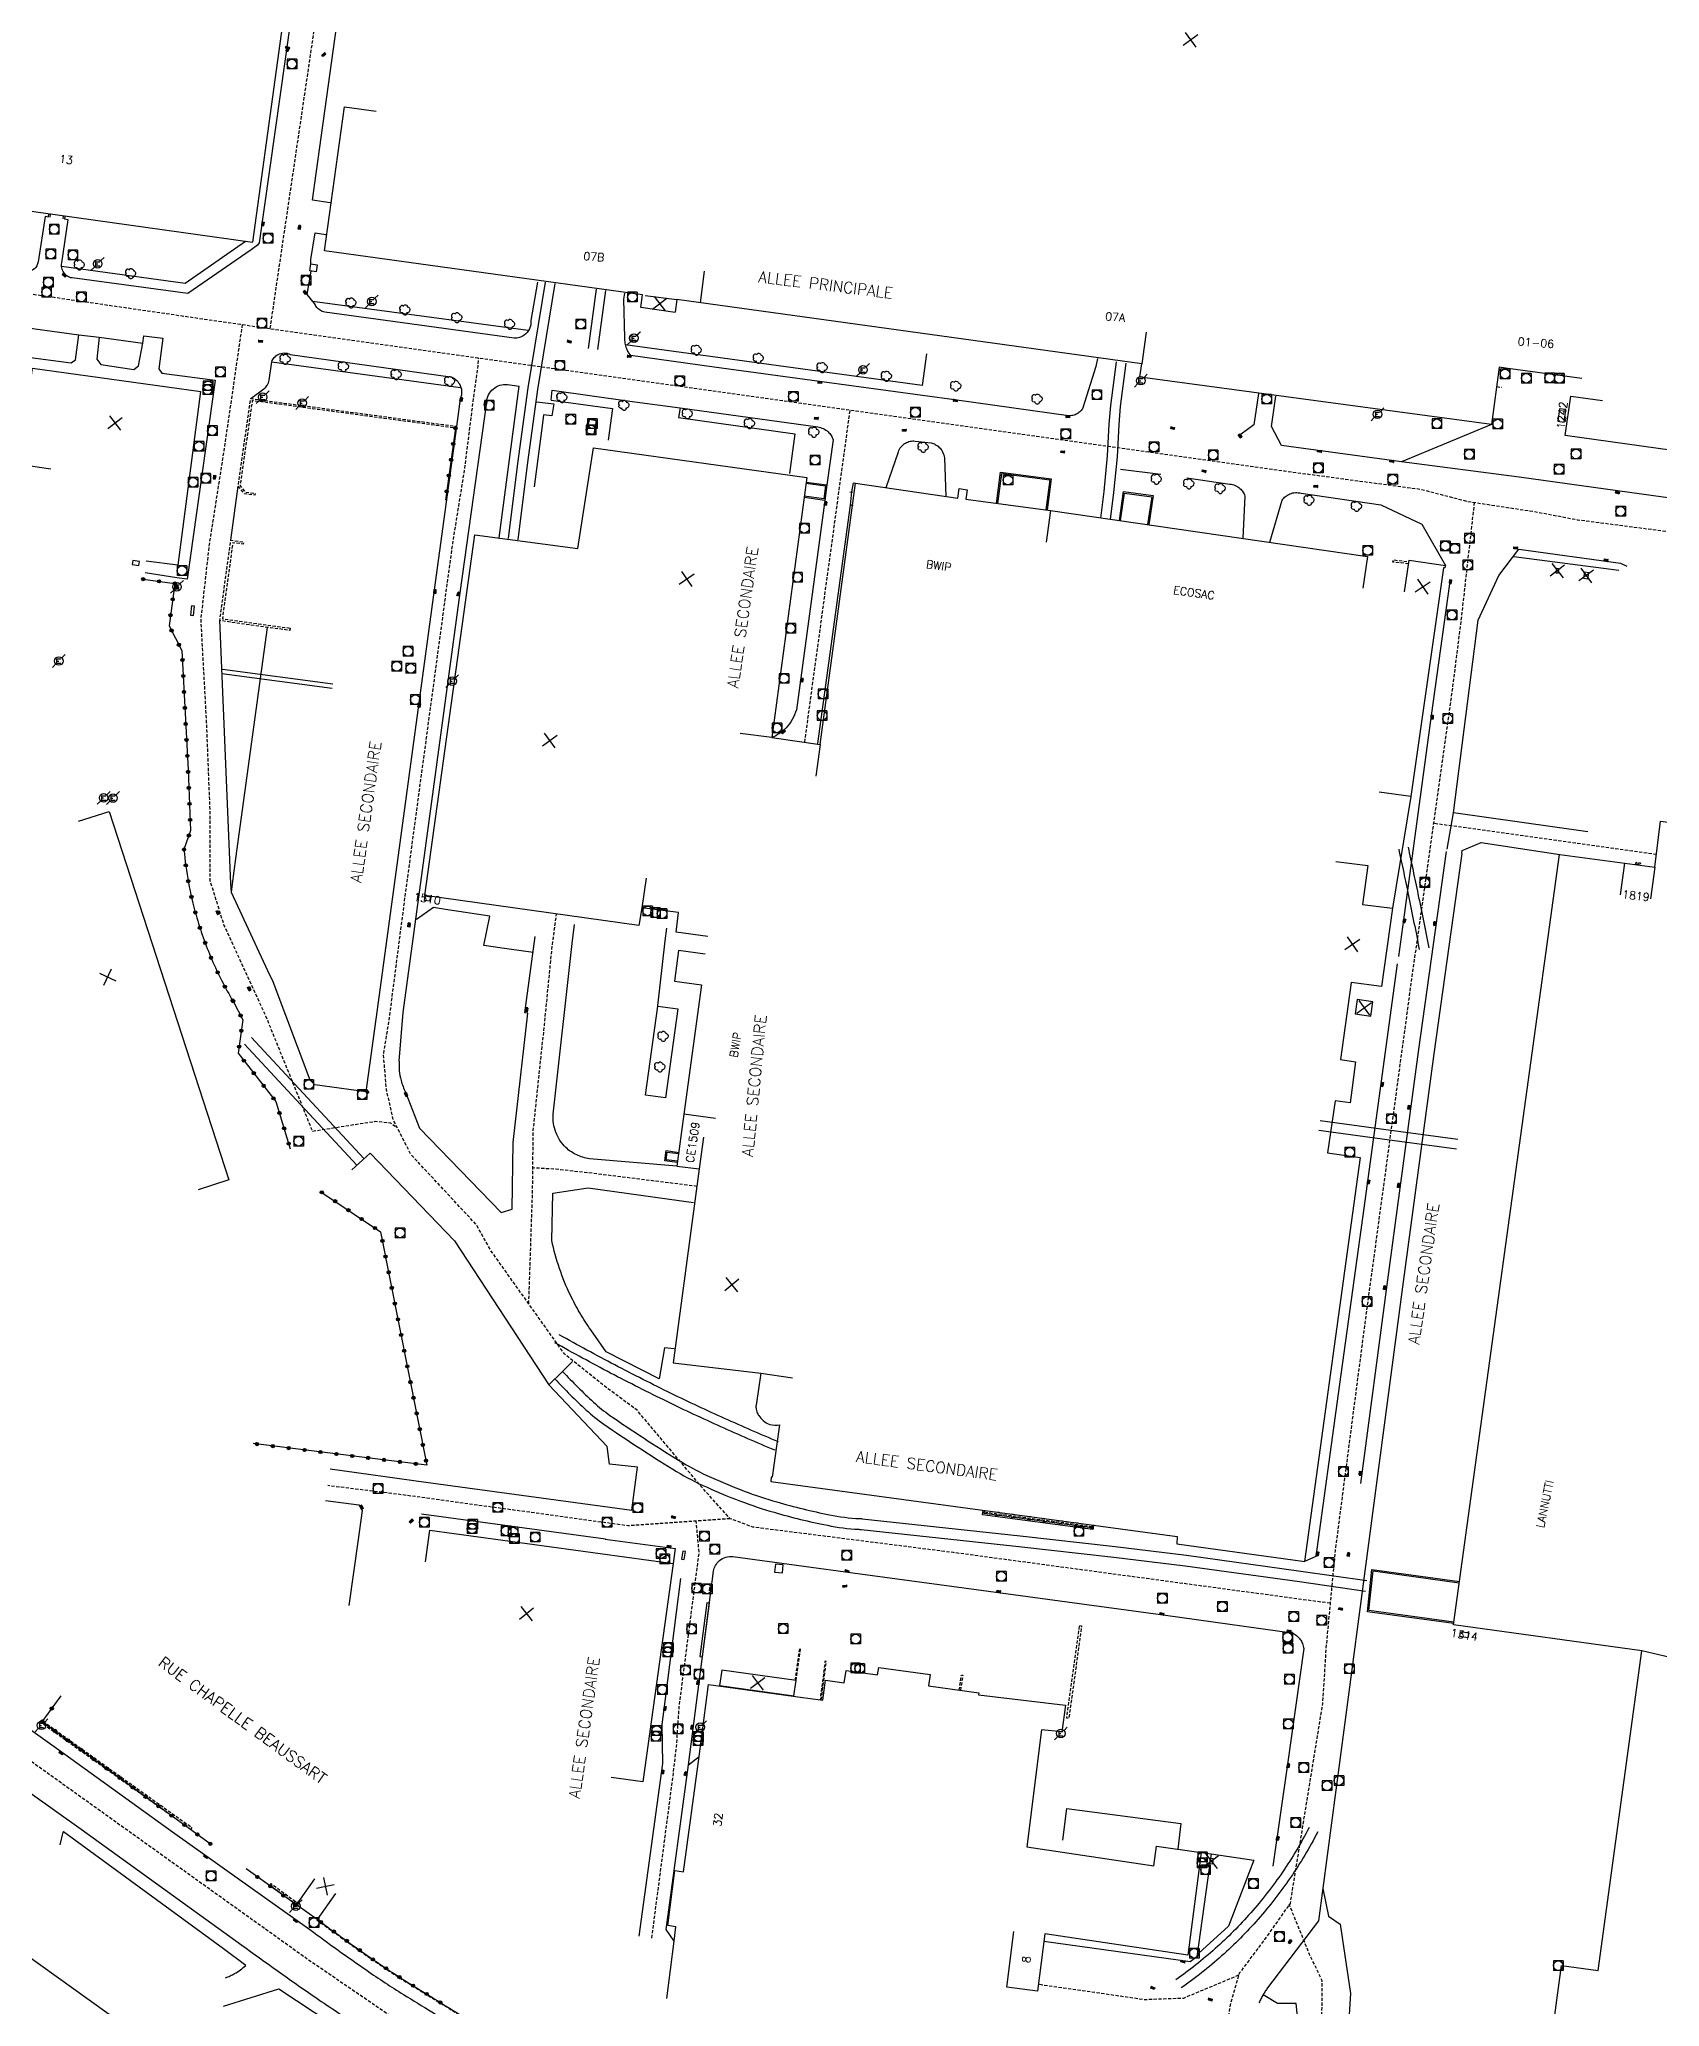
# Model space of a CAD drawing. Header units: millimetres. Extents: x 153000 to 154000, y 121000 to 121988.
# Drawn here: x 153507.1 to 153760.2, y 121241.6 to 121549 of the extents above; entities that cross this region are included whole.
import ezdxf
from ezdxf.enums import TextEntityAlignment as Align

# ---------------------------------------------------------------- set-up
doc = ezdxf.new("R2010")
doc.units = ezdxf.units.MM
doc.linetypes.add('DASHED', pattern=[0.75, 0.5, -0.25])
doc.layers.get('0').update_dxf_attribs({"linetype": 'CONTINUOUS'})
for name, color, linetype in [('W0001', 6, 'DASHED'), ('W0008', 7, 'CONTINUOUS'), ('W0017', 7, 'CONTINUOUS'), ('W0100', 7, 'CONTINUOUS'), ('W0112', 1, 'DASHED'), ('W0220', 5, 'DASHED'), ('W0300', 7, 'CONTINUOUS'), ('W0322', 7, 'CONTINUOUS'), ('W0400', 7, 'CONTINUOUS'), ('W0420', 7, 'CONTINUOUS'), ('W0471', 7, 'CONTINUOUS'), ('W0700', 7, 'CONTINUOUS'), ('W0984', 7, 'CONTINUOUS'), ('W0989', 7, 'CONTINUOUS'), ('W0991', 7, 'CONTINUOUS'), ('W1102', 7, 'CONTINUOUS')]:
    doc.layers.add(name, color=color, linetype=linetype)
doc.styles.get("Standard").update_dxf_attribs({"font": 'romans.shx', "width": 0.85})

# ---------------------------------------------------------------- blocks, each defined once
blk = doc.blocks.new('T420')
for p, q in [((0.75, 0.75), (-0.75, 0.75)), ((-0.75, 0.75), (-0.75, -0.75)), ((0.75, 0.75), (0.75, -0.75)), ((0.75, -0.75), (-0.75, -0.75))]:
    blk.add_line(p, q)
blk.add_ellipse((0, 0), major_axis=(-0.53, 0.53), ratio=1, start_param=3.926991, end_param=10.210176)
blk = doc.blocks.new('T300')
for p, q in [((-0.8, 0.51), (-0.86, 0.34)), ((-0.86, 0.34), (-0.86, 0.17)), ((-0.86, 0.17), (-0.74, 0.06)), ((-0.69, 0.63), (-0.8, 0.51)), ((-0.8, -0.06), (-0.74, 0.06)), ((-0.74, 0.06), (-0.69, 0.11)), ((-0.57, 0.69), (-0.69, 0.63)), ((-0.46, 0.69), (-0.57, 0.69)), ((-0.29, 0.63), (-0.46, 0.69)), ((-0.29, 0.63), (-0.17, 0.74)), ((-0.23, 0.57), (-0.29, 0.63)), ((-0.17, 0.74), (-0.06, 0.8)), ((-0.06, 0.8), (0.06, 0.8)), ((0.06, 0.8), (0.23, 0.74)), ((0.23, 0.74), (0.34, 0.63)), ((0.34, 0.63), (0.4, 0.51)), ((0.46, 0.46), (0.34, 0.46)), ((0.4, 0.51), (0.4, 0.46)), ((0.57, 0.4), (0.46, 0.46)), ((0.57, 0.4), (0.69, 0.29)), ((0.69, 0.29), (0.74, 0.17)), ((0.74, 0.06), (0.69, -0.17)), ((0.74, 0.17), (0.74, 0.06)), ((-0.8, -0.17), (-0.8, -0.06)), ((-0.8, -0.23), (-0.8, -0.17)), ((-0.74, -0.34), (-0.8, -0.23)), ((-0.69, -0.4), (-0.74, -0.34)), ((-0.51, -0.46), (-0.69, -0.4)), ((-0.4, -0.46), (-0.51, -0.46)), ((-0.4, -0.46), (-0.34, -0.46)), ((-0.34, -0.46), (-0.34, -0.4)), ((-0.34, -0.51), (-0.34, -0.46)), ((-0.29, -0.63), (-0.34, -0.51)), ((-0.17, -0.74), (-0.29, -0.63)), ((-0.06, -0.8), (-0.17, -0.74)), ((0.06, -0.8), (-0.06, -0.8)), ((0.17, -0.74), (0.06, -0.8)), ((0.23, -0.69), (0.17, -0.74)), ((0.29, -0.46), (0.23, -0.46)), ((0.29, -0.63), (0.23, -0.69)), ((0.46, -0.4), (0.29, -0.46)), ((0.34, -0.51), (0.29, -0.63)), ((0.34, -0.51), (0.34, -0.46)), ((0.57, -0.34), (0.46, -0.4)), ((0.63, -0.29), (0.57, -0.34)), ((0.69, -0.17), (0.63, -0.29))]:
    blk.add_line(p, q)
blk = doc.blocks.new('T471')
for p, q in [((-0.333334, 0.333334), (-0.333334, -0.333334)), ((-0.333334, 0.333334), (0.333334, 0.333334)), ((-0.333334, 0), (0, 0)), ((0.500001, 0.500001), (1.000002, 1.000002)), ((-0.500001, -0.500001), (-1.000002, -1.000002)), ((-0.333334, -0.333334), (0.333334, -0.333334))]:
    blk.add_line(p, q)
blk.add_ellipse((0, 0), major_axis=(0.471405, 0.471405), ratio=1, start_param=5.4977871438, end_param=11.780972451)
blk = doc.blocks.new('t991o')
at = {"color": 0, "linetype": 'Continuous'}
for p, q in [((-1, 1), (1, -1)), ((-1, -1), (1, 1))]:
    blk.add_line(p, q, dxfattribs=at)
blk = doc.blocks.new('T400')
for p, q in [((-0.15, 0.3), (0.15, 0.3)), ((-0.15, -0.25), (-0.15, 0.3)), ((-0.15, 0.15), (0.15, 0.15)), ((-0.15, 0), (0.15, 0)), ((0.15, 0.3), (0.15, -0.25)), ((-0.15, -0.15), (0.15, -0.15)), ((-0.15, -0.25), (-0.15, -0.3)), ((-0.15, -0.3), (0.15, -0.3)), ((0.15, -0.3), (0.15, -0.25))]:
    blk.add_line(p, q)
blk = doc.blocks.new('t322o')
at = {"color": 0, "linetype": 'Continuous'}
for radius in [0.25, 0.15]:
    blk.add_circle((0, 0), radius, dxfattribs=at)
blk = doc.blocks.new('t220o')
at = {"color": 0, "linetype": 'Continuous'}
for p, q in [((-0.25, 0.25), (0.25, 0.25)), ((-0.25, -0.25), (0.25, -0.25))]:
    blk.add_line(p, q, dxfattribs=at)

msp = doc.modelspace()

# ---------------------------------------------------------------- linework, layer by layer
at = {"layer": 'W0001', "flags": 128}
for points in [[(153405.12, 121622.1), (153502.45, 121608.92), (153555.88, 121601.86), (153551.3, 121559.39), (153543.1, 121503.81)], [(153812.9, 121164.01), (153763.7, 121174.53), (153700.06, 121187.91), (153670.99, 121194.55), (153652.34, 121199.36), (153628.05, 121207.27), (153607.13, 121215.36), (153587.25, 121225.28), (153567.5, 121236.37), (153548.93, 121249.08), (153495.98, 121286.98), (153456.96, 121314.41), (153450.35, 121319.76), (153445.21, 121325.64), (153440.72, 121332.85), (153392.46, 121415.94), (153342.32, 121501.73), (153334.81, 121513.8), (153328.32, 121524.57), (153320.88, 121532.78), (153312.24, 121539.92), (153299.86, 121547.35), (153289.5, 121551.76), (153278.56, 121554.93), (153245.38, 121560.12), (153199.29, 121566.83), (153173.86, 121570.64)], [(153343.56, 121499.61), (153370.12, 121512.03), (153407.94, 121520.25), (153415.69, 121521.77), (153418.47, 121521.54), (153424.92, 121520.81), (153509.39, 121508.7), (153548.34, 121503.05), (153701.63, 121481.56), (153722.9, 121478.71), (153730.2, 121476.81), (153740.67, 121475.22), (153747.34, 121473.95), (153769.25, 121471.1), (153825.38, 121463.46), (153837.44, 121464.41), (153949.5, 121448.24), (153990.95, 121441.82), (154000, 121440.72)], [(153538.77, 121504.44), (153536.59, 121489.41), (153535.71, 121483.47), (153533.61, 121470.06), (153532.29, 121458.28), (153533.17, 121442.32), (153533.73, 121427.92), (153533.73, 121417.57), (153535.93, 121410.53), (153542.43, 121396.44), (153549.73, 121378.42), (153559.54, 121379.96), (153561.96, 121379.74), (153563.01, 121378.94)], [(153708.75, 121304.66), (153649.9, 121312.58), (153618.53, 121316.56), (153615.01, 121317.88), (153610.93, 121322.39), (153600.46, 121334.83), (153595.84, 121338.25), (153589.11, 121343.64), (153577.6, 121359.79), (153575.4, 121363.75), (153565.15, 121374.76), (153562.4, 121380.15), (153561.3, 121384.99), (153560.86, 121390.39), (153561.74, 121395.76), (153563.95, 121412.93), (153566.7, 121433.41), (153571.66, 121470.17), (153573.54, 121481.84), (153574.75, 121491.53), (153575.63, 121497.97), (153575.73, 121499.21)], [(153626.66, 121439.19), (153633.75, 121491.08)], [(153731.25, 121476.65), (153729.26, 121458.95), (153727.72, 121446.73), (153721.21, 121400.41), (153714.16, 121348.46), (153709.52, 121312.9), (153708.09, 121297.71), (153707.54, 121289.01), (153702.47, 121257.76), (153698.5, 121252.15), (153694.53, 121246.86), (153693.2, 121242.28), (153687.47, 121210.25), (153702.12, 121206.51), (153705.54, 121224.23), (153707.41, 121236.12), (153707.52, 121245.69), (153705.54, 121249.77), (153702.36, 121257.62)], [(153759.73, 121421.63), (153724.88, 121426.5)], [(153583.54, 121351.46), (153584.14, 121368.82), (153584.25, 121378.62), (153586.01, 121395.13), (153587.22, 121407.42), (153587.88, 121412.33)], [(153609.82, 121369.8), (153592.84, 121371.91), (153587.77, 121372.46), (153584.18, 121372.68)], [(153615.01, 121317.88), (153599.1, 121316.76), (153563.89, 121321.59), (153552.16, 121323.04)], [(153602.77, 121252.37), (153606.08, 121277.58), (153606.63, 121282.31), (153607.07, 121288.67), (153610.16, 121312.55), (153609.71, 121317.51)], [(153694.44, 121246.55), (153685.82, 121242.94), (153679.76, 121242.72), (153663.15, 121245.11)]]:
    msp.add_lwpolyline(points, dxfattribs=at)
at = {"layer": 'W0008', "flags": 128}
for points in [[(153551.27, 121587.34), (153545.51, 121545.87), (153541.42, 121517.18), (153541.18, 121516.82), (153540.17, 121516.13), (153530.27, 121509.26), (153512.19, 121511.71, -0.099536), (153511.46, 121512, -0.099536), (153510.9, 121512.56, -0.098986), (153510.6, 121513.28, -0.098986), (153510.6, 121514.07), (153511.57, 121520.81), (153511.02, 121520.88)], [(153508.5, 121521.23), (153507.98, 121521.29), (153506.89, 121514.24, -0.37671), (153505.15, 121512.7), (153482.44, 121515.85), (153475.85, 121516.77), (153475.34, 121517.87), (153471.78, 121525.99), (153471.63, 121526.29, -0.049713), (153471.16, 121527.52, -0.085737), (153471.09, 121528.29, -0.002803), (153471.21, 121529.63, -0.004164), (153471.3, 121530.54, -0.003522), (153471.34, 121530.85, -0.003201), (153471.38, 121531.19), (153474.52, 121554.19, -0.442718), (153477.87, 121556.01), (153482.95, 121555.25)], [(153584.89, 121511.07), (153583.88, 121505.07, -0.13073), (153583.67, 121503.78, -0.13073), (153582.83, 121502.76, -0.08246), (153582.08, 121502.39, -0.08246), (153581.25, 121502.28), (153551.68, 121506.36, -0.046216), (153551.29, 121506.48, -0.046216), (153550.94, 121506.67, -0.078188), (153550.43, 121507.11, -0.078188), (153550.09, 121507.7), (153548.95, 121509.15), (153549.54, 121512.78)], [(153342.54, 121509.32), (153374.01, 121455.35), (153408.97, 121395.53), (153443.99, 121335.49, 0.014352), (153445.95, 121332.09, 0.030501), (153447.01, 121330.57, 0.010526), (153449.87, 121327.13, 0.007541), (153454.03, 121322.48, 0.03936), (153456.39, 121320.28, 0.02152), (153461.16, 121316.83), (153463.97, 121314.82), (153482.49, 121301.5), (153509.74, 121282.01), (153527.91, 121268.95), (153549.34, 121253.7, 0.008294), (153558.23, 121247.32, 0.013175), (153564, 121243.54, 0.000241), (153572.83, 121238.09, 0.003957)], [(153598.51, 121509.35), (153598.32, 121508.4), (153598.52, 121502.36, 0.051822), (153598.57, 121501.51, 0.051822), (153598.8, 121500.7, 0.038208), (153599.07, 121500.14, 0.038208), (153599.42, 121499.62)], [(153492.96, 121500.75), (153495.11, 121503.16, -0.192255), (153498.05, 121504.91), (153513.27, 121502.81), (153516.43, 121502.44), (153523.26, 121501.53), (153523.42, 121502.68), (153526.4, 121502.32), (153525.73, 121497.52), (153526.24, 121496.85), (153534.54, 121495.75), (153530.19, 121464.64), (153528.57, 121464.88), (153523.63, 121465.62)], [(153540.11, 121492.87), (153542.15, 121494.4, 0.052071), (153542.45, 121494.64, 0.052071), (153542.69, 121494.94, 0.059255), (153542.89, 121495.32, 0.059255), (153542.99, 121495.74), (153543.38, 121498.62, -0.090508), (153543.77, 121499.27, -0.090508), (153544.37, 121499.74, -0.118208), (153545.32, 121499.99, -0.118208), (153546.29, 121499.77), (153571.33, 121496.29, -0.089092), (153572.12, 121495.85, -0.089092), (153572.71, 121495.16, -0.118171), (153573.06, 121494.02, -0.118171), (153572.85, 121492.85), (153572.27, 121488.49), (153568.79, 121462.97), (153563.38, 121423.45), (153559.85, 121397.41), (153558.27, 121385.69), (153558.08, 121384.57), (153550.14, 121385.65), (153549.37, 121386.41), (153543.63, 121401.74), (153542.8, 121403.46)], [(153672.42, 121499.13), (153672.15, 121497.9), (153670.12, 121491.43, -0.069542), (153669.73, 121490.9, -0.069542), (153669.22, 121490.5, -0.076566), (153668.55, 121490.24, -0.076566), (153667.84, 121490.19)], [(153563.29, 121389.38), (153563.94, 121396.96), (153572.82, 121462.5), (153576.97, 121492.31, -0.100297), (153577.27, 121493.44, -0.100297), (153577.98, 121494.36, -0.102491), (153579.03, 121494.94, -0.102491), (153580.22, 121495.05), (153582.07, 121494.82)], [(153587.03, 121492.62), (153587.19, 121494.16), (153599.35, 121492.48), (153607.19, 121491.42), (153628.68, 121488.43, -0.078314), (153629.56, 121488.17, -0.078314), (153630.31, 121487.66, -0.063615), (153630.78, 121487.09, -0.063615), (153631.09, 121486.42), (153630.11, 121479.4), (153629.8, 121476.97), (153625.35, 121444.26, -0.061709), (153624.72, 121442.74, -0.061709), (153623.74, 121441.43, -0.050761), (153622.71, 121440.55, -0.050761), (153621.53, 121439.9)], [(153346.36, 121486.82), (153365.58, 121453.79), (153388.16, 121415.25), (153407.33, 121382.34), (153431.93, 121340.3), (153437.52, 121330.61, 0.023987), (153440.4, 121325.78, 0.034718), (153442.77, 121322.69, 0.0025), (153444.3, 121320.99, 0.001924), (153446.29, 121318.8, 0.030916), (153450.13, 121315.1, 0.023116), (153455.78, 121310.74), (153467.92, 121302.05), (153478.95, 121294.13), (153505.27, 121275.3), (153513.6, 121269.36), (153538.72, 121251.26, 0.006256), (153549.84, 121243.36, 0.010214), (153556.81, 121238.75, 0.000399)], [(153639.4, 121478.96), (153641.29, 121484.55, -0.089572), (153641.72, 121485.33, -0.089572), (153642.39, 121485.9, -0.08011), (153643.13, 121486.19, -0.08011), (153643.92, 121486.23), (153646.42, 121485.95, -0.063058), (153647.06, 121485.7, -0.063058), (153647.62, 121485.3, -0.089296), (153648.2, 121484.53, -0.089296), (153648.48, 121483.6), (153648.69, 121477.55)], [(153686.37, 121480.47), (153693.06, 121479.51, -0.082519), (153693.91, 121479.3, -0.082519), (153694.65, 121478.83, -0.067679), (153695.11, 121478.29, -0.067679), (153695.42, 121477.64), (153695.12, 121471.04)], [(153699.32, 121470.45), (153701.24, 121476.99, -0.074625), (153701.77, 121477.57, -0.074625), (153702.44, 121477.98, -0.08565), (153703.31, 121478.18, -0.08565), (153704.21, 121478.07), (153716.67, 121476.28), (153723.04, 121473.24), (153726.74, 121466.8)], [(153729.32, 121421.79), (153724.96, 121390.48), (153720.06, 121354.11), (153715.91, 121323.08), (153711.68, 121290.76), (153706.91, 121255.07), (153698.96, 121244.58, 0.013729), (153698.6, 121244.05, 0.013729), (153698.26, 121243.5, 0.015137), (153697.92, 121242.87, 0.015137), (153697.62, 121242.23)], [(153606.68, 121372.96), (153593.01, 121374.12, -0.080057), (153591.03, 121374.7, -0.080057), (153589.34, 121375.87, -0.111501), (153587.77, 121378.24, -0.111501), (153587.37, 121381.06), (153590.34, 121407.73), (153590.68, 121410.71)], [(153563.3, 121389.38, 0.040525), (153563.32, 121387.86, 0.040525), (153563.59, 121386.36, 0.026748), (153563.9, 121385.41, 0.026748), (153564.3, 121384.49), (153566.48, 121378.87), (153579.25, 121365.7), (153580.95, 121366.25), (153581.09, 121376.63), (153583.39, 121396.85), (153582.92, 121396.92), (153584.55, 121408.84)], [(153606.27, 121344.39), (153604.75, 121344.58), (153603.91, 121339.74), (153595.65, 121343.97), (153593.23, 121347.4, -0.020884), (153591.53, 121350.02, -0.020884), (153590.06, 121352.78, -0.030268), (153588.35, 121356.97, -0.030268), (153587.15, 121361.33), (153587.33, 121368.71), (153592.84, 121369.57), (153609.28, 121367.27)], [(153606.28, 121251.89), (153604.99, 121253.7), (153608.48, 121279.44), (153612.38, 121309.68, -0.088237), (153612.72, 121310.59, -0.088237), (153613.35, 121311.34, -0.101473), (153614.33, 121311.86, -0.101473), (153615.45, 121311.95), (153635.31, 121309.24), (153657.28, 121306.29), (153683.01, 121302.81), (153702.78, 121300.06, -0.063703), (153703.46, 121299.65, -0.063703), (153704.02, 121299.07, -0.065097), (153704.42, 121298.36, -0.065097), (153704.62, 121297.58), (153702.08, 121279.53), (153699.78, 121263.61)]]:
    msp.add_lwpolyline(points, format="xyb", dxfattribs=at)
for points in [[(153552.54, 121523.44), (153549.74, 121523.87), (153550.32, 121528.05), (153554.67, 121559.17), (153560.41, 121569.42), (153568.26, 121576.91), (153579.37, 121580.04), (153591.94, 121578.36), (153607.71, 121576.17), (153614.73, 121575.2), (153638.06, 121572.05), (153656.35, 121569.51)], [(153549.5, 121513.93), (153549.51, 121514.61), (153550.19, 121518.75), (153551.84, 121518.51)], [(153667.85, 121490.18), (153650.41, 121492.61), (153628.97, 121495.55), (153612.53, 121497.8), (153599.42, 121499.62)], [(153697.56, 121493.64), (153696.83, 121488.74), (153694.82, 121487.3)], [(153733.93, 121488.84), (153719.88, 121482.99), (153701.14, 121485.55), (153699.58, 121488.48), (153700.28, 121493.26)], [(153656.62, 121476.5), (153657.26, 121481.39), (153665.18, 121480.32), (153664.54, 121475.47)], [(153656.82, 121476.47), (153657.43, 121481.17), (153664.95, 121480.15), (153664.34, 121475.49)], [(153675.99, 121481.85), (153682.3, 121481.05)], [(153785.29, 121474.14), (153771.3, 121476.02), (153753.62, 121478.47), (153738.29, 121480.6), (153719.88, 121482.99)], [(153537, 121470.75), (153538.14, 121479.17)], [(153626.88, 121479.83), (153630.11, 121479.4), (153629.8, 121476.97), (153626.55, 121477.4)], [(153626.85, 121479.63), (153629.89, 121479.22), (153629.63, 121477.19), (153626.58, 121477.6)], [(153628.69, 121438.96), (153633.79, 121476.21), (153634.04, 121478.28), (153634.28, 121479.71), (153634.58, 121479.66)], [(153675.81, 121473.84), (153676.46, 121478.33), (153681.09, 121477.7), (153680.43, 121473.16)], [(153676.01, 121473.81), (153676.63, 121478.1), (153680.86, 121477.53), (153680.23, 121473.19)], [(153727.03, 121422.47), (153728.03, 121428.14), (153731.89, 121458.25), (153735.08, 121465.23), (153738.24, 121469.34), (153754.12, 121467.14), (153755.09, 121466.68)], [(153727.39, 121463.94), (153724.54, 121443.38), (153720.19, 121411.46), (153719.41, 121405.7)], [(153542.77, 121403.47), (153537.08, 121415.73), (153536.99, 121417.11), (153535.28, 121458.18)], [(153721.36, 121430.68), (153718.5, 121413.24)], [(153749.02, 121425.19), (153728.03, 121428.14)], [(153713.51, 121323.4), (153717.65, 121354.43), (153722.56, 121390.81), (153726.92, 121422.12)], [(153729.31, 121421.83), (153729.36, 121422.29), (153732.32, 121423.51), (153744.64, 121421.63)], [(153719.22, 121404.57), (153714, 121366.38), (153710.01, 121337.39), (153706.52, 121311.95), (153704.74, 121311.19)], [(153555.89, 121372.38), (153558.79, 121374.98)], [(153558.79, 121374.98), (153571.94, 121361.31), (153586.7, 121338.77)], [(153606.75, 121373.52), (153604.81, 121373.78), (153604.99, 121375.38), (153606.97, 121375.11)], [(153606.78, 121373.72), (153605.03, 121373.95), (153605.17, 121375.15), (153606.94, 121374.91)], [(153552.5, 121325.69), (153567.45, 121323.59), (153596.2, 121319.67), (153599.67, 121319.19), (153600.55, 121325.91), (153596.18, 121326.38), (153595.8, 121329.15), (153586.7, 121338.77), (153588.83, 121340.87), (153590.38, 121342.41)], [(153551.81, 121320.7), (153557.02, 121320.06), (153557.53, 121319.16), (153556.83, 121314.25), (153555.43, 121304.34)], [(153566.78, 121318.66), (153595.52, 121314.74)], [(153671.78, 121316.88), (153671.69, 121316.21), (153654.45, 121318.5), (153654.54, 121319.21)], [(153671.59, 121316.91), (153671.52, 121316.43), (153654.68, 121318.68), (153654.74, 121319.18)], [(153595.5, 121314.69), (153606.41, 121313.24), (153606.12, 121310.89)], [(153607.23, 121308.55), (153604.85, 121289.75), (153604.34, 121285.71), (153604.46, 121279.63), (153600.73, 121252.64)], [(153728.04, 121301.49), (153714.56, 121303.34), (153715.26, 121309.96), (153728.95, 121308.07)], [(153728.07, 121301.69), (153714.78, 121303.52), (153715.44, 121309.73), (153728.92, 121307.87)], [(153688.57, 121265.74), (153690.14, 121265.54), (153696.81, 121264.51), (153692.87, 121254.23), (153688.23, 121249.99), (153687.9, 121249.44), (153686.87, 121248.65), (153664.02, 121251.83)], [(153707.61, 121260.11), (153708.49, 121255.8), (153710.29, 121254.54), (153711.92, 121243.7), (153711.59, 121238.77), (153710.36, 121230.11), (153709.54, 121226.74), (153701.8, 121228.43)], [(153701.57, 121228.66), (153703.64, 121240.11), (153703.41, 121242.15), (153700.53, 121242.16), (153698.29, 121243.5)]]:
    msp.add_lwpolyline(points, dxfattribs=at)
at = {"layer": 'W0017', "flags": 128}
for points in [[(153539.29, 121517.39), (153529.89, 121510.87), (153510.57, 121513.48)], [(153583.46, 121503.51), (153549.78, 121508.03)], [(153502.67, 121482.8), (153504.92, 121499.4), (153512.08, 121498.45), (153512.73, 121498.9), (153513.27, 121502.81)], [(153516.43, 121502.44), (153516.06, 121499.04), (153516.69, 121498.21), (153521.85, 121497.43), (153522.6, 121497.99), (153523.26, 121501.53)], [(153645.69, 121499.85), (153645.02, 121494.89), (153598.61, 121501.24)], [(153543.38, 121498.62), (153572.89, 121494.62)], [(153578.94, 121471.1), (153582.07, 121494.82)], [(153587.03, 121492.62), (153596.61, 121491.3), (153595.93, 121486.35)], [(153584.74, 121492.38), (153587.44, 121492.07), (153587.15, 121490.15), (153585.86, 121490.31), (153585.69, 121489.02), (153584.4, 121479.1)], [(153607.19, 121491.42), (153606.96, 121489.9), (153625.09, 121487.38), (153624.29, 121481.15)], [(153633.7, 121478.26), (153634.11, 121478.28)], [(153633.79, 121476.21), (153634.2, 121476.23)], [(153737.46, 121468.22), (153753.84, 121466.07)], [(153537.08, 121415.73), (153537.28, 121417.06), (153537.77, 121421.02), (153542.74, 121457.12)], [(153584.21, 121406.32), (153580.46, 121406.86), (153576.5, 121407.43), (153577.45, 121411.99), (153570.53, 121413.06), (153568.66, 121413.35), (153566.01, 121411.48)], [(153603.7, 121398.02), (153604.88, 121408.15), (153605.11, 121410.14)], [(153608.5, 121279.44), (153610.16, 121280.73)], [(153666.97, 121267.66), (153667.63, 121272.62), (153685.44, 121270.24), (153684.93, 121266.25)], [(153690.14, 121265.54), (153687.9, 121249.44)], [(153535.84, 121241.73), (153544.52, 121244.44), (153558.12, 121235.43), (153562.3, 121232.64), (153568.94, 121228.62), (153568.36, 121227.85), (153561.93, 121231.75), (153561.55, 121231.23), (153555.63, 121223.17)]]:
    msp.add_lwpolyline(points, dxfattribs=at)
for points in [[(153549.48, 121513.9), (153550.5, 121513.75), (153550.35, 121512.69), (153549.33, 121512.84)], [(153592.57, 121487.53), (153593.75, 121487.31), (153594.14, 121489.39), (153592.96, 121489.61)], [(153530.69, 121459.02), (153531.15, 121458.96), (153531.32, 121460.45), (153530.86, 121460.51)], [(153604.93, 121383.63), (153601.79, 121384.06), (153603.7, 121397.97), (153606.84, 121397.54)], [(153608.03, 121312.75), (153607.6, 121312.81), (153607.41, 121311.56), (153607.84, 121311.5)], [(153622.07, 121310.79), (153621.96, 121309.53), (153623.18, 121309.43), (153623.29, 121310.68)], [(153611.76, 121304.69), (153611.35, 121304.74), (153610.26, 121296.35), (153610.67, 121296.29)]]:
    msp.add_lwpolyline(points, close=True, dxfattribs=at)
msp.add_lwpolyline([(153536.18, 121246.16, 0.018999), (153536.89, 121246.46, 0.018999), (153537.58, 121246.81, 0.027092), (153538.51, 121247.41, 0.027092), (153539.36, 121248.1), (153535.86, 121250.69), (153510.88, 121268.96), (153510.76, 121268.92), (153510.28, 121266.95)], format="xyb", dxfattribs=at)
at = {"layer": 'W0100', "flags": 128}
for points in [[(153540.36, 121517.26), (153479.39, 121525.8), (153490.86, 121606.42), (153551.47, 121597.96)], [(153551.46, 121597.96), (153540.38, 121517.31)], [(153606.42, 121506.34), (153601.07, 121507.1), (153601.33, 121509.06), (153551.63, 121515.93), (153554.78, 121538.47), (153559.73, 121537.78)], [(153601.71, 121508.99), (153606.67, 121508.32)], [(153679.03, 121496.26), (153679.3, 121498.29), (153606.67, 121508.32), (153606.4, 121506.35)], [(153508.86, 121481.86), (153503.91, 121482.56), (153506.02, 121497.64), (153532.29, 121493.98)], [(153748.05, 121496.01), (153736.14, 121497.63), (153735.15, 121497.76), (153733.93, 121488.84), (153679.06, 121496.2)], [(153532.27, 121493.98), (153528.74, 121466.85), (153523.78, 121467.49)], [(153787.55, 121486.26), (153786.86, 121481.31), (153764.49, 121484.44), (153745.48, 121487.09), (153746.33, 121493.24), (153751.28, 121492.55)], [(153611.51, 121408.85), (153606.56, 121409.5), (153606.96, 121412.58), (153601.23, 121413.32), (153600.72, 121410.53), (153567.33, 121415.21), (153575.12, 121471.57), (153591.23, 121469.46), (153593.67, 121485.18)], [(153593.66, 121485.18), (153626.97, 121480.55), (153621.53, 121439.9), (153629.07, 121438.85), (153634.58, 121479.66), (153650.59, 121477.31), (153650.77, 121478.81), (153652.02, 121478.62), (153651.8, 121477.13), (153665.03, 121475.4), (153714.57, 121468.2), (153713.85, 121463.25)], [(153726.74, 121466.81), (153726.68, 121466.41), (153726.44, 121466.43), (153721.36, 121430.68), (153716.41, 121431.38)], [(153720.36, 121462.68), (153721.08, 121467.62), (153726.74, 121466.8)], [(153513.22, 121426.83), (153517.97, 121428.38), (153536.68, 121370.81), (153531.92, 121369.26)], [(153744.64, 121421.63), (153754.76, 121420.31), (153759.48, 121419.64), (153760.36, 121426.84), (153822.99, 121418.66), (153822.88, 121417.82), (153820.26, 121418.34), (153800.08, 121271.94), (153814.91, 121269.89), (153814.22, 121264.94)], [(153709.65, 121420.57), (153714.61, 121419.9), (153713.79, 121413.85), (153718.5, 121413.24), (153716.78, 121401), (153712.03, 121401.67), (153710.34, 121389.6), (153712.71, 121389.26), (153711.88, 121382.84), (153709.5, 121383.14), (153708.32, 121375.03), (153713.45, 121374.3)], [(153721.78, 121232.34), (153742.37, 121229.48), (153744.86, 121248.09), (153750.61, 121247.31), (153757.44, 121297.23), (153728.01, 121301.28), (153744.59, 121421.64)], [(153713.45, 121374.31), (153704.74, 121311.19)], [(153619.79, 121340.63), (153624.74, 121339.9)], [(153567.4, 121311.12), (153568.07, 121316.07), (153606.12, 121310.89), (153601.38, 121276.77), (153596.43, 121277.46)], [(153605.1, 121242.92), (153606.28, 121251.89), (153606.5, 121254.13), (153605.29, 121254.34), (153606.38, 121262.9), (153607.72, 121262.73), (153610.16, 121280.73), (153611.63, 121291.96), (153626.36, 121289.96), (153629.46, 121289.54), (153629.88, 121292.65), (153632.83, 121292.25), (153633.11, 121294.14), (153638.03, 121293.47), (153638.21, 121294.64), (153646.23, 121293.55), (153645.99, 121291.77), (153653.85, 121290.65), (153653.8, 121290.35), (153667.39, 121288.73), (153666.81, 121284.56), (153663.64, 121284.87), (153661.33, 121266.61), (153681.19, 121263.65), (153681.61, 121266.72), (153688.57, 121265.74), (153686.52, 121249.69)], [(153553.35, 121259.34), (153550.47, 121255.26), (153547.24, 121257.54), (153550.12, 121261.62)], [(153686.5, 121249.7), (153664.18, 121253), (153663.01, 121244.07), (153658.25, 121244.7), (153659.33, 121253.38)]]:
    msp.add_lwpolyline(points, dxfattribs=at)
for points in [[(153744.31, 121489.32), (153745.3, 121489.19), (153745.56, 121491.16), (153744.58, 121491.29)], [(153522.61, 121466.77), (153522.71, 121467.41), (153521.68, 121467.57), (153521.58, 121466.93)], [(153744.13, 121466.38), (153744.44, 121466.34), (153744.36, 121465.57), (153744.04, 121465.61)], [(153748.52, 121465.79), (153749.1, 121465.7), (153748.93, 121464.66), (153748.35, 121464.75)], [(153567.24, 121414.46), (153567.35, 121415.16), (153568.17, 121415.03), (153568.05, 121414.33)], [(153715.08, 121396.38), (153715.42, 121398.61), (153712.98, 121398.98), (153712.64, 121396.75)], [(153728.98, 121299.49), (153729.1, 121300.25), (153730.39, 121300.04), (153730.27, 121299.29)], [(153613.69, 121294.22), (153613.36, 121291.84), (153624.98, 121290.21), (153625.31, 121292.59)], [(153690.04, 121264.82), (153690.47, 121264.77), (153690.36, 121263.89), (153689.93, 121263.94)]]:
    msp.add_lwpolyline(points, close=True, dxfattribs=at)
for points in [[(153611.11, 121406.08), (153606.95, 121406.65), (153606.29, 121401.85), (153610.51, 121401.26), (153607.77, 121381.05), (153606.68, 121372.96), (153610.19, 121372.51), (153606.09, 121342.24), (153619.79, 121340.63), (153619.05, 121335.6, 0.049526), (153619.06, 121335, 0.064151), (153619.18, 121334.55, 0.064716), (153619.49, 121333.99, 0.039793), (153620.17, 121333.2, 0.133551), (153621.22, 121332.61, 0.106665), (153622.73, 121332.56), (153621.58, 121324.35), (153621.44, 121324.34), (153621.35, 121323.69), (153684.84, 121315.12), (153684.77, 121313.93), (153704.78, 121311.17)], [(153412.04, 121331.96), (153416.35, 121334.5), (153431.39, 121308.94), (153431.97, 121308.91, 0.017748), (153435.55, 121304.26, 0.017748), (153439.44, 121299.88, 0.013645), (153442.64, 121296.7, 0.013645), (153446.01, 121293.71), (153445.55, 121293.26), (153447.18, 121291.97), (153447.71, 121291.57), (153447.4, 121291.17), (153452.91, 121287.11), (153491.46, 121259.47), (153557.21, 121212.35), (153561.66, 121208.97), (153569.62, 121202.93)]]:
    msp.add_lwpolyline(points, format="xyb", dxfattribs=at)
at = {"layer": 'W0112', "flags": 128}
for points in [[(153508.8, 121521.68), (153508.73, 121521.2), (153508.5, 121521.23), (153508.57, 121521.71)], [(153511.09, 121521.36), (153511.02, 121520.88), (153510.8, 121520.92), (153510.87, 121521.39)], [(153734.74, 121494.74), (153735.5, 121494.63)], [(153721, 121467.05), (153718.54, 121467.32), (153718.58, 121467.67), (153721.05, 121467.4)], [(153756.49, 121420.06), (153756.54, 121420.42), (153757.22, 121420.34), (153757.17, 121419.97)], [(153756.69, 121420.03), (153756.71, 121420.2), (153756.99, 121420.17), (153756.97, 121419.99)], [(153625.31, 121292.59), (153626, 121297.58), (153625.82, 121297.6), (153625.13, 121292.61)], [(153629.25, 121289.57), (153630.01, 121295.42), (153630.03, 121295.58), (153629.84, 121295.6), (153629.82, 121295.44), (153629.06, 121289.59)], [(153650.8, 121291.08), (153651.14, 121293.45), (153651.34, 121293.43), (153651, 121291.06)], [(153547.24, 121257.54), (153543.07, 121260.6), (153543.28, 121260.88), (153547.45, 121257.83)]]:
    msp.add_lwpolyline(points, dxfattribs=at)
for points in [[(153540.8, 121478.06), (153540.76, 121477.78), (153539.15, 121477.97), (153538.14, 121479.17), (153540.11, 121492.87), (153572.14, 121488.54), (153572.1, 121488.26), (153540.35, 121492.55), (153538.44, 121479.25), (153539.29, 121478.24)], [(153546.29, 121457.01), (153546.24, 121456.66), (153542.74, 121457.12), (153535.28, 121458.18), (153537, 121470.75), (153538.98, 121470.48), (153538.93, 121470.13), (153537.3, 121470.35), (153535.68, 121458.48), (153542.79, 121457.47)], [(153669.6, 121301.17), (153669.92, 121301.13), (153668.19, 121288.65), (153667.91, 121286.67), (153667.59, 121286.71), (153667.87, 121288.69)], [(153530.71, 121269.33), (153507.34, 121286.02), (153507.55, 121286.31), (153530.91, 121269.62)]]:
    msp.add_lwpolyline(points, close=True, dxfattribs=at)
msp.add_lwpolyline([(153550.46, 121255.21, 0.008294), (153559.3, 121248.86, 0.013175), (153564.98, 121245.14, 0.000241), (153573.81, 121239.69, 0.003957), (153574.33, 121239.37, 0.003463), (153579.15, 121236.55, 0.003607), (153583.81, 121233.9, 0.008147), (153589.55, 121230.82, 0.005609), (153598.06, 121226.56, 0.005823), (153606.77, 121222.44, 0.007032), (153614.05, 121219.22, 0.004088), (153618.73, 121217.27, 0.003586), (153624.11, 121215.13, 0.007198), (153626.91, 121214.09, 0.001276), (153643.04, 121208.38), (153654.8, 121204.81), (153668.6, 121201.29)], format="xyb", dxfattribs=at)
at = {"layer": 'W0220', "flags": 128}
msp.add_lwpolyline([(153671.6, 121316.61), (153654.65, 121318.89)], dxfattribs=at)
at = {"layer": 'W0322', "flags": 128}
for points in [[(153572.09, 121488.26), (153570.53, 121476.99)], [(153523.31, 121464.65), (153528.26, 121463.98), (153527.36, 121457.38), (153529.37, 121453.49), (153530.31, 121434.88), (153530.72, 121425.4), (153529.68, 121422.42)], [(153537.36, 121398.71), (153538.88, 121395.81), (153538.14, 121390.58), (153544.05, 121383.05), (153546.29, 121375.64)], [(153551.21, 121368.86), (153560.4, 121362.7), (153567.63, 121326.23), (153560.36, 121327.13), (153540.51, 121329.6)], [(153533.79, 121267.08), (153507.54, 121286.16), (153510.48, 121290.21)], [(153547.24, 121257.54), (153539.4, 121263.17)]]:
    msp.add_lwpolyline(points, dxfattribs=at)
for points in [[(153529.68, 121422.42, 0.023271), (153530.39, 121417.25, 0.023271), (153531.57, 121412.17, 0.032757), (153534.02, 121405.25, 0.032757), (153537.36, 121398.71)], [(153550.51, 121255.27, 0.008294), (153559.35, 121248.93, 0.013175), (153565.02, 121245.21, 0.000241), (153573.85, 121239.75, 0.003957), (153574.37, 121239.44, 0.003463), (153579.19, 121236.62, 0.003607), (153583.85, 121233.97, 0.008147), (153589.59, 121230.89, 0.005609), (153598.09, 121226.63, 0.005823), (153606.8, 121222.51, 0.007032), (153614.08, 121219.29, 0.004088), (153618.76, 121217.34, 0.003586), (153624.13, 121215.21, 0.007198), (153626.94, 121214.16, 0.001276), (153643.06, 121208.45), (153654.82, 121204.89), (153668.62, 121201.37)]]:
    msp.add_lwpolyline(points, format="xyb", dxfattribs=at)
at = {"layer": 'W0700'}
for p, q in [((153556.66, 121373.11), (153539.11, 121392)), ((153557.77, 121374.14), (153540.21, 121393.03))]:
    msp.add_line(p, q, dxfattribs=at)
at = {"layer": 'W0700', "flags": 128}
for points in [[(153580.38, 121471.01), (153581.84, 121482.74), (153583.47, 121494.52), (153586.15, 121511.06)], [(153581.88, 121470.82), (153583.34, 121482.54), (153584.97, 121494.29), (153587.65, 121510.82)], [(153592.87, 121500.71), (153594.12, 121509.94)], [(153594.35, 121500.52), (153595.59, 121509.74)], [(153675.33, 121498.59), (153674.42, 121491.79), (153674.19, 121488.89), (153673.93, 121483.9), (153673.4, 121478.35), (153672.84, 121474.2)], [(153676.84, 121498.39), (153675.93, 121491.63), (153675.71, 121488.8), (153675.45, 121483.79), (153674.92, 121478.18), (153674.35, 121474)], [(153552.85, 121447.57), (153535.6, 121449.86)], [(153552.94, 121448.23), (153535.69, 121450.53)], [(153728.7, 121377.11), (153717.07, 121378.69), (153707.16, 121380.03)], [(153728.5, 121375.61), (153716.87, 121377.19), (153706.96, 121378.53)]]:
    msp.add_lwpolyline(points, dxfattribs=at)
for points in [[(153719.45, 121422.49, -0.001212), (153720.23, 121418.83, -0.001212), (153720.99, 121415.17, -0.001388), (153721.84, 121410.98, -0.001388), (153722.67, 121406.78, -0.001388)], [(153720.91, 121422.8, -0.001212), (153721.69, 121419.14, -0.001212), (153722.46, 121415.47, -0.001388), (153723.31, 121411.27, -0.001388), (153724.14, 121407.06, -0.001388)], [(153622.02, 121328.56, -0.007095), (153613.55, 121332.24, -0.007095), (153605.19, 121336.16, -0.007624), (153596.33, 121340.63, -0.007624), (153587.61, 121345.37, -0.007624)], [(153622.57, 121329.88, -0.007095), (153614.14, 121333.54, -0.007095), (153605.81, 121337.44, -0.007624), (153596.99, 121341.89, -0.007624), (153588.31, 121346.61, -0.007624)], [(153587.61, 121339.72, 0.01727), (153592.53, 121334.85, 0.035749), (153595.28, 121332.64, 0.012076), (153606.07, 121325.59, 0.030946), (153610.66, 121323.12, 0.017357), (153616.6, 121320.63, 0.020325), (153621.86, 121318.88, 0.020406), (153630.19, 121316.84, 0.036463), (153635.12, 121316.22, 0.01664), (153635.46, 121316.21), (153660.11, 121313.54), (153674.94, 121311.86), (153686.1, 121310.52), (153703.93, 121308.04), (153714.26, 121306.56)], [(153588.83, 121340.87, 0.01727), (153593.66, 121336.08, 0.035749), (153596.23, 121334.02, 0.012076), (153606.95, 121327.01, 0.030946), (153611.36, 121324.64, 0.017357), (153617.2, 121322.2, 0.020325), (153622.32, 121320.49, 0.020406), (153630.52, 121318.49, 0.036463), (153635.21, 121317.89, 0.018449), (153635.46, 121317.89, -0.032139), (153635.61, 121317.88), (153660.3, 121315.21), (153675.14, 121313.53), (153686.31, 121312.18), (153704.17, 121309.7), (153714.49, 121308.22)], [(153705.45, 121269.64, -0.030764), (153701.3, 121262.68, -0.030764), (153696.33, 121256.29, -0.029895), (153690.78, 121250.71, -0.029895), (153684.61, 121245.82)], [(153706.8, 121268.94, -0.030764), (153702.55, 121261.83, -0.030764), (153697.47, 121255.29, -0.029895), (153691.79, 121249.57, -0.029895), (153685.47, 121244.58, -0.029895)]]:
    msp.add_lwpolyline(points, format="xyb", dxfattribs=at)
at = {"layer": 'W1102', "flags": 128}
for points in [[(153610.38, 121507.81), (153611, 121512.77)], [(153679.98, 121503.24), (153679.3, 121498.29)], [(153665.03, 121475.4), (153664.35, 121470.45)], [(153621.53, 121439.9), (153616.58, 121440.56)], [(153629.07, 121438.85), (153628.38, 121433.9)], [(153754.09, 121415.35), (153754.76, 121420.31)], [(153759.48, 121419.64), (153758.79, 121414.69)], [(153601.9, 121417.95), (153601.23, 121413.32)], [(153612.73, 121380.38), (153607.77, 121381.05)], [(153610.82, 121377.47), (153610.19, 121372.51)], [(153763.62, 121295.76), (153757.44, 121297.23)]]:
    msp.add_lwpolyline(points, dxfattribs=at)

# ---------------------------------------------------------------- block references
at = {"layer": 'W0220', "rotation": 172.3303687018192}
for p in [(153656.73, 121318.61), (153659.21, 121318.28), (153661.69, 121317.94), (153664.17, 121317.61), (153666.64, 121317.28), (153669.12, 121316.94), (153671.6, 121316.61)]:
    msp.add_blockref('t220o', p, dxfattribs=at)
at = {"layer": 'W0300'}
for p in [(153513.36, 121513.73), (153521.38, 121512.38), (153555.8, 121507.8), (153564.23, 121506.7), (153572.34, 121505.49), (153580.6, 121504.45), (153545.51, 121498.99), (153609.76, 121500.42), (153619.44, 121499.14), (153554.63, 121497.83), (153562.87, 121496.6), (153571.22, 121495.54), (153629.42, 121497.7), (153639.45, 121496.34), (153588.76, 121493.02), (153598.44, 121491.8), (153650.28, 121494.8), (153662.99, 121492.78), (153608.35, 121490.48), (153618.06, 121488.95), (153628.11, 121487.6), (153645.2, 121485.26), (153681.62, 121480.26), (153686.69, 121479.54), (153691.58, 121478.81), (153705.47, 121476.96), (153712.88, 121476.01), (153604.56, 121393.22), (153604.06, 121388.43)]:
    msp.add_blockref('T300', p, dxfattribs=at)
at = {"layer": 'W0322'}
for p, rotation in [((153572.09, 121488.26), 262.1370219210481), ((153571.41, 121483.31), 262.1370219210481), ((153571.75, 121485.78), 262.1370219210481), ((153571.06, 121480.83), 262.1370219210481), ((153570.72, 121478.36), 262.1370219210481), ((153523.31, 121464.65), 352.2108018950516), ((153525.78, 121464.31), 352.2108018950516), ((153528.26, 121463.98), 262.2108018950515), ((153527.58, 121459.02), 262.2108018950515), ((153527.92, 121461.5), 262.2108018950515), ((153527.74, 121456.63), 297.3888085670234), ((153528.89, 121454.41), 297.3888085670234), ((153529.44, 121452.03), 272.8765039725604), ((153529.57, 121449.53), 272.8765039725604), ((153529.69, 121447.04), 272.8765039725604), ((153529.82, 121444.54), 272.8765039725604), ((153529.95, 121442.04), 272.8765039725604), ((153530.07, 121439.54), 272.8765039725604), ((153530.2, 121437.05), 272.8765039725604), ((153530.32, 121434.55), 272.5207956891693), ((153530.43, 121432.05), 272.5207956891693), ((153530.54, 121429.56), 272.5207956891693), ((153530.65, 121427.06), 272.5207956891693), ((153529.68, 121422.42), 275.1052023217536), ((153530.45, 121424.61), 250.7688381521456), ((153529.96, 121419.94), 277.658853910982), ((153530.35, 121417.47), 280.2125055002103), ((153530.85, 121415.02), 282.7661570894223), ((153531.45, 121412.59), 285.3198086786505), ((153532.17, 121410.2), 287.8734602678746), ((153532.99, 121407.83), 290.4271118570979), ((153533.91, 121405.51), 292.9807634463211), ((153534.94, 121403.23), 295.5344150355513), ((153536.07, 121401), 298.0880666247744), ((153537.29, 121398.82), 300.6417182139976), ((153537.36, 121398.71), 297.6082526881235), ((153538.52, 121396.49), 297.6082526881235), ((153538.64, 121394.1), 261.9924880596963), ((153538.29, 121391.62), 261.9924880596963), ((153539.04, 121389.44), 308.1064317832582), ((153540.58, 121387.47), 308.1064317832582), ((153542.13, 121385.51), 308.1064317832582), ((153543.67, 121383.54), 308.1064317832582), ((153544.59, 121381.25), 286.8017353115216), ((153545.32, 121378.86), 286.8017353115216), ((153546.04, 121376.47), 286.8017353115216), ((153551.21, 121368.86), 326.148836616897), ((153553.29, 121367.47), 326.148836616897), ((153555.37, 121366.08), 326.148836616897), ((153557.44, 121364.69), 326.148836616897), ((153559.52, 121363.29), 326.148836616897), ((153560.68, 121361.29), 281.2245072109941), ((153561.16, 121358.84), 281.2245072109941), ((153561.65, 121356.38), 281.2245072109941), ((153562.14, 121353.93), 281.2245072109941), ((153562.62, 121351.48), 281.2245072109941), ((153563.11, 121349.03), 281.2245072109941), ((153563.6, 121346.58), 281.2245072109941), ((153564.08, 121344.12), 281.2245072109941), ((153564.57, 121341.67), 281.2245072109941), ((153565.06, 121339.22), 281.2245072109941), ((153565.54, 121336.77), 281.2245072109941), ((153566.03, 121334.32), 281.2245072109941), ((153541.08, 121329.53), 172.9218568348913), ((153566.52, 121331.86), 281.2245072109941), ((153543.56, 121329.22), 172.9218568348913), ((153546.04, 121328.91), 172.9218568348913), ((153548.53, 121328.6), 172.9218568348913), ((153551.01, 121328.29), 172.9218568348913), ((153553.49, 121327.99), 172.9218568348913), ((153555.97, 121327.68), 172.9218568348913), ((153558.45, 121327.37), 172.9218568348913), ((153560.93, 121327.06), 172.9218568348913), ((153563.41, 121326.75), 172.9218568348913), ((153565.89, 121326.45), 172.9218568348913), ((153567, 121329.41), 281.2245072109941), ((153567.49, 121326.96), 281.2245072109941), ((153509.03, 121288.22), 53.99158705287494), ((153507.56, 121286.2), 53.99158705287494), ((153509.53, 121284.72), 143.9915870528752), ((153511.55, 121283.25), 143.9915870528752), ((153513.57, 121281.78), 143.9915870528752), ((153515.59, 121280.31), 143.9915870528752), ((153517.62, 121278.84), 143.9915870528752), ((153519.64, 121277.37), 143.9915870528752), ((153521.66, 121275.9), 143.9915870528752), ((153523.68, 121274.43), 143.9915870528752), ((153525.7, 121272.96), 143.9915870528752), ((153527.73, 121271.49), 143.9915870528752), ((153529.75, 121270.02), 143.9915870528752), ((153531.77, 121268.55), 143.9915870528752), ((153533.79, 121267.08), 143.9915870528752), ((153541.15, 121261.91), 144.3285925233584), ((153543.18, 121260.45), 144.3285925233584), ((153545.21, 121259), 144.3285925233584), ((153547.24, 121257.54), 144.3285925233584), ((153551.07, 121254.86), 323.4742539881266), ((153553.08, 121253.38), 323.9110025948909), ((153555.11, 121251.92), 324.3477512016551), ((153557.14, 121250.47), 324.7844998084192), ((153559.19, 121249.03), 325.2212484151834), ((153561.26, 121247.63), 326.2823848627053), ((153563.35, 121246.26), 327.3943094268957), ((153565.47, 121244.93), 328.2762933226189), ((153567.6, 121243.62), 328.2896180676996), ((153569.72, 121242.3), 328.3029428127803)]:
    msp.add_blockref('t322o', p, dxfattribs=dict(at, rotation=rotation))
at = {"layer": 'W0400'}
for p, rotation in [((153545.88, 121547.68), 64.44908999999993), ((153545.84, 121547.44), 352.0082884640181), ((153551.52, 121546.59), 128.0054363926864), ((153542.01, 121520.16), 351.8596653705351), ((153547.72, 121519.61), 172.0316095262262), ((153510.98, 121512.14), 228.1423428519268), ((153548.61, 121509.43), 219.3990932336746), ((153541.61, 121501.82), 264.6197434118608), ((153589.86, 121501.77), 253.2740776063394), ((153599.23, 121499.46), 263.53654796224), ((153572.99, 121492.71), 167.6265745315651), ((153629, 121495.38), 265.4179794448063), ((153650.18, 121492.57), 262.4598182423626), ((153576.79, 121492.14), 170.6353857241748), ((153628.49, 121489.78), 82.2822517148884), ((153667.73, 121490.04), 268.416818883061), ((153642.23, 121487.91), 89.76385608129311), ((153684.1, 121488.27), 257.4894142062162), ((153694.67, 121487.03), 44.30731635065513), ((153666.99, 121484.53), 81.88137860057151), ((153707.1, 121484.63), 80.08520416274067), ((153534.45, 121480.59), 353.0628480759337), ((153689.07, 121481.53), 75.59056101382733), ((153718.39, 121483.08), 83.49737491422391), ((153706.51, 121479.16), 84.21789070970512), ((153753.59, 121478.19), 253.1213920412115), ((153629.92, 121476.48), 168.0963283331657), ((153737.73, 121469.54), 86.79337785361473), ((153751.87, 121467.61), 80.53459722683601), ((153528.59, 121463.46), 20.69659646828302), ((153568.88, 121462.75), 356.5221420090701), ((153572.55, 121462.31), 153.8414015032735), ((153727.54, 121464.28), 355.4610745781191), ((153626.22, 121448.86), 169.5133239436172), ((153566.45, 121444.95), 165.7343706471652), ((153623.31, 121440.81), 312.9587398026979), ((153724.68, 121443.11), 357.099750849151), ((153534.97, 121412.58), 22.2368679988489), ((153564.84, 121410.63), 172.0041815842402), ((153720.33, 121411.28), 347.9673694607879), ((153725.07, 121410.83), 180.2000463460392), ((153539.88, 121400.66), 22.2368679988489), ((153583.22, 121397.39), 170.8868682619882), ((153716.87, 121385.74), 347.6073999126975), ((153558.26, 121384.62), 219.7163651253359), ((153564.37, 121384.16), 20.93411332870407), ((153721.05, 121382.11), 170.9290632818512), ((153714.74, 121370.5), 347.9424703680143), ((153719.43, 121369.93), 175.956982951896), ((153717.26, 121353.93), 170.4369901805877), ((153713.47, 121324.98), 355.2114011974095), ((153557.42, 121319.66), 204.30307008433), ((153565.2, 121317.5), 133.9188886124412), ((153606.14, 121318.11), 252.5143537026429), ((153605.47, 121313.53), 80.72213882699819), ((153706.75, 121312.41), 347.8650678796398), ((153711.6, 121312.28), 172.9610262378635), ((153633.24, 121309.71), 251.1536695103615), ((153611.95, 121306.87), 172.6366785756982), ((153632.94, 121307.33), 98.65993156920605), ((153656.97, 121306.51), 78.64183005727955), ((153682.46, 121303), 76.44869067542264), ((153710.38, 121303.78), 75.86762928595444), ((153702.35, 121300.3), 78.75901554938257), ((153609.97, 121292.25), 174.8823203575917), ((153604.82, 121288.25), 348.6761278992655), ((153609.06, 121285.29), 172.5520771545626), ((153510.47, 121281.29), 234.4021395009307), ((153604.47, 121278.33), 349.734868001413), ((153608.05, 121278.02), 158.4214096764177), ((153702.2, 121279.28), 164.9823167118038), ((153700.55, 121267.93), 165.1670546923285), ((153533.08, 121265.09), 234.3277043826209), ((153547.08, 121255.11), 234.5625165173659), ((153702.48, 121251.82), 325.6339858513812), ((153685.77, 121248.69), 73.806074307525), ((153681.03, 121244.57), 248.1150399733178), ((153690, 121242.76), 251.868012015893)]:
    msp.add_blockref('T400', p, dxfattribs=dict(at, rotation=rotation))
at = {"layer": 'W0420'}
for p in [(153546.54, 121545.13), (153509.4, 121519.31), (153542.81, 121517.91), (153508.86, 121515.45), (153512.32, 121515.31), (153508.49, 121511.03), (153548.74, 121511.32), (153548.77, 121511.34), (153508.2, 121509.48), (153513.63, 121508.75), (153599.74, 121508.72), (153541.84, 121504.62), (153591.67, 121504.49), (153588.4, 121498.04), (153533.43, 121494.86), (153535.35, 121497.01), (153607.13, 121495.61), (153736.06, 121496.72), (153739.38, 121496.05), (153743.04, 121496.1), (153744.55, 121496.03), (153533.36, 121494.27), (153577.36, 121491.81), (153624.89, 121493.19), (153672.29, 121493.45), (153698.82, 121492.78), (153590.11, 121489.61), (153593.46, 121488.96), (153643.93, 121490.71), (153725.41, 121488.93), (153734.92, 121488.88), (153534.09, 121487.84), (153593.28, 121487.97), (153667.43, 121487.34), (153532.03, 121485.39), (153628.28, 121483.25), (153681.23, 121485.3), (153690.47, 121484.05), (153730.47, 121484.17), (153747.16, 121484.22), (153531.11, 121479.77), (153533.07, 121480.41), (153658.4, 121480.12), (153706.88, 121482.02), (153718.51, 121480.27), (153744.49, 121481.8), (153754.11, 121475.26), (153626.59, 121472.61), (153730.5, 121471.02), (153714.61, 121469.13), (153726.73, 121469.85), (153728.21, 121469.45), (153529.36, 121465.98), (153625.53, 121464.93), (153730.24, 121466.88), (153727.76, 121459.06), (153624.44, 121456.98), (153564.67, 121453.38), (153562.91, 121451.04), (153565.11, 121450.71), (153623.42, 121449.14), (153565.82, 121445.82), (153629.51, 121446.72), (153629.37, 121443.34), (153727.09, 121442.85), (153622.31, 121441.42), (153723.5, 121417.26), (153723.51, 121417.29), (153602.12, 121412.83), (153603.34, 121412.56), (153604.38, 121412.4), (153549.19, 121385.71), (153557.52, 121384.14), (153718.3, 121380.35), (153547.58, 121376.85), (153711.81, 121375.11), (153563.43, 121362.53), (153714.48, 121351.79), (153710.82, 121325.24), (153560, 121322.58), (153567.23, 121317.32), (153574.79, 121316.98), (153578.68, 121319.63), (153595.77, 121317.3), (153600.54, 121319.57), (153574.68, 121316.31), (153580, 121315.97), (153581.1, 121315.78), (153581.28, 121314.74), (153584.55, 121314.99), (153610.97, 121315.14), (153669.48, 121315.91), (153604.2, 121312.43), (153604.77, 121311.6), (153612.58, 121313.11), (153633.19, 121312.15), (153708.55, 121311.02), (153657.38, 121308.86), (153609.75, 121307.02), (153611.43, 121306.91), (153682.53, 121305.44), (153691.89, 121304.15), (153703.05, 121302.56), (153707.4, 121301.98), (153608.97, 121300.63), (153623.29, 121300.68), (153634.61, 121299.07), (153702.09, 121299.34), (153605.24, 121297.04), (153605.33, 121297.73), (153702.15, 121297.62), (153608.01, 121294.21), (153610.11, 121293.56), (153634.59, 121294.55), (153635.26, 121294.47), (153702.38, 121292.77), (153711.73, 121294.42), (153604.41, 121291.18), (153603.4, 121283.89), (153603.53, 121284.77), (153606.88, 121285.02), (153609.99, 121283.2), (153610.05, 121283.82), (153702.2, 121285.79), (153704.6, 121278.99), (153710.11, 121276.97), (153708.25, 121276.16), (153703.34, 121270.39), (153688.8, 121265.02), (153533.9, 121262.06), (153688.73, 121264.09), (153689.27, 121263.02), (153696.73, 121260.86), (153549.99, 121254.76), (153700.82, 121252.58), (153687.51, 121249.99), (153744.37, 121248.05)]:
    msp.add_blockref('T420', p, dxfattribs=at)
at = {"layer": 'W0471'}
for p in [(153516.2, 121513.92), (153559.02, 121508.03), (153599.97, 121502.29), (153599.99, 121502.31), (153635.76, 121497.35), (153679.16, 121495.66), (153541.98, 121493.08), (153548.15, 121492.17), (153716.14, 121490.41), (153528.59, 121463.46), (153510.12, 121451.87), (153571.59, 121448.73), (153517.13, 121430.48), (153518.59, 121430.46), (153507.42, 121285.59), (153610.32, 121285.31), (153666.67, 121284.31), (153547.14, 121257.35)]:
    msp.add_blockref('T471', p, dxfattribs=at)
at = {"layer": 'W0991'}
for p, rotation in [((153686.93, 121548.91), 350.6936630904789), ((153603.99, 121507.69), 351.7675402657125), ((153518.91, 121489.06), 351.9321548398383), ((153608.21, 121464.67), 349.90858906945), ((153723.2, 121463.46), 349.0825770877236), ((153586.84, 121439.45), 81.05578283665861), ((153712.19, 121407.6), 349.393271703553), ((153517.75, 121402.52), 20.07790235591802), ((153714.04, 121397.67), 351.4371342428537), ((153615.25, 121354.44), 354.2122999423556), ((153583.19, 121303.05), 353.2895194073688), ((153619.3, 121292.23), 352.0180686017923), ((153551.77, 121260.45), 326.4684521168144)]:
    msp.add_blockref('t991o', p, dxfattribs=dict(at, rotation=rotation))
at = {"layer": 'W0991', "extrusion": (0, 0, -1)}
for p, rotation in [((-153744.24, 121465.98), 276.4051086145618), ((-153748.72, 121465.23), 279.1094237231339), ((-153690.2, 121264.36), 277.2668357726303)]:
    msp.add_blockref('t991o', p, dxfattribs=dict(at, rotation=rotation))

# ---------------------------------------------------------------- texts
at = {"layer": 'W0984'}
for s, rotation, p in [('1242', 83.9027, (153744.97, 121490.26)), ('BWIP', 352.1529, (153647.6, 121466.76)), ('ECOSAC', 352.1529, (153687.47, 121462.53)), ('1819', 353.5012, (153756.52, 121415.2)), ('1510', 350.9832, (153567.68, 121414.74)), ('BWIP', 80.6056, (153615.85, 121391.9)), ('CE1509', 81.5978, (153609.15, 121376.68)), ('LANNUTTI', 78.1139, (153742.28, 121320.18)), ('1314', 350.8596, (153729.7, 121299.73))]:
    msp.add_text(s, height=1.25, rotation=rotation, dxfattribs=at).set_placement(p, align=Align.MIDDLE)
at = {"layer": 'W0989'}
for s, rotation, p in [('ALLEE PRINCIPALE', 352.9116, (153629.94, 121510.64)), ('ALLEE SECONDAIRE', 81.8697, (153616.96, 121458.69)), ('ALLEE SECONDAIRE', 81.8697, (153558.08, 121428.3)), ('ALLEE SECONDAIRE', 84.5102, (153618.75, 121385.53)), ('ALLEE SECONDAIRE', 81.8697, (153723.33, 121356.15)), ('ALLEE SECONDAIRE', 352.4917, (153645.75, 121326.17)), ('RUE CHAPELLE BEAUSSART', 323.7647, (153538.83, 121286.38)), ('ALLEE SECONDAIRE', 81.8697, (153592.19, 121285.25))]:
    msp.add_text(s, height=1.75, rotation=rotation, dxfattribs=at).set_placement(p, align=Align.MIDDLE)
at = {"layer": 'W0991'}
for s, rotation, p in [('13', 351.6629, (153511.26, 121530.22)), ('07B', 355.6059, (153593.72, 121515.03)), ('07A', 355.6059, (153675.17, 121505.61)), ('01-06', 355.6059, (153740.89, 121501.59)), ('32', 84.3156, (153613.1, 121270.86)), ('8', 82.2521, (153661.29, 121249.01))]:
    msp.add_text(s, height=1.25, rotation=rotation, dxfattribs=at).set_placement(p, align=Align.MIDDLE)

doc.saveas('drawing.dxf')
